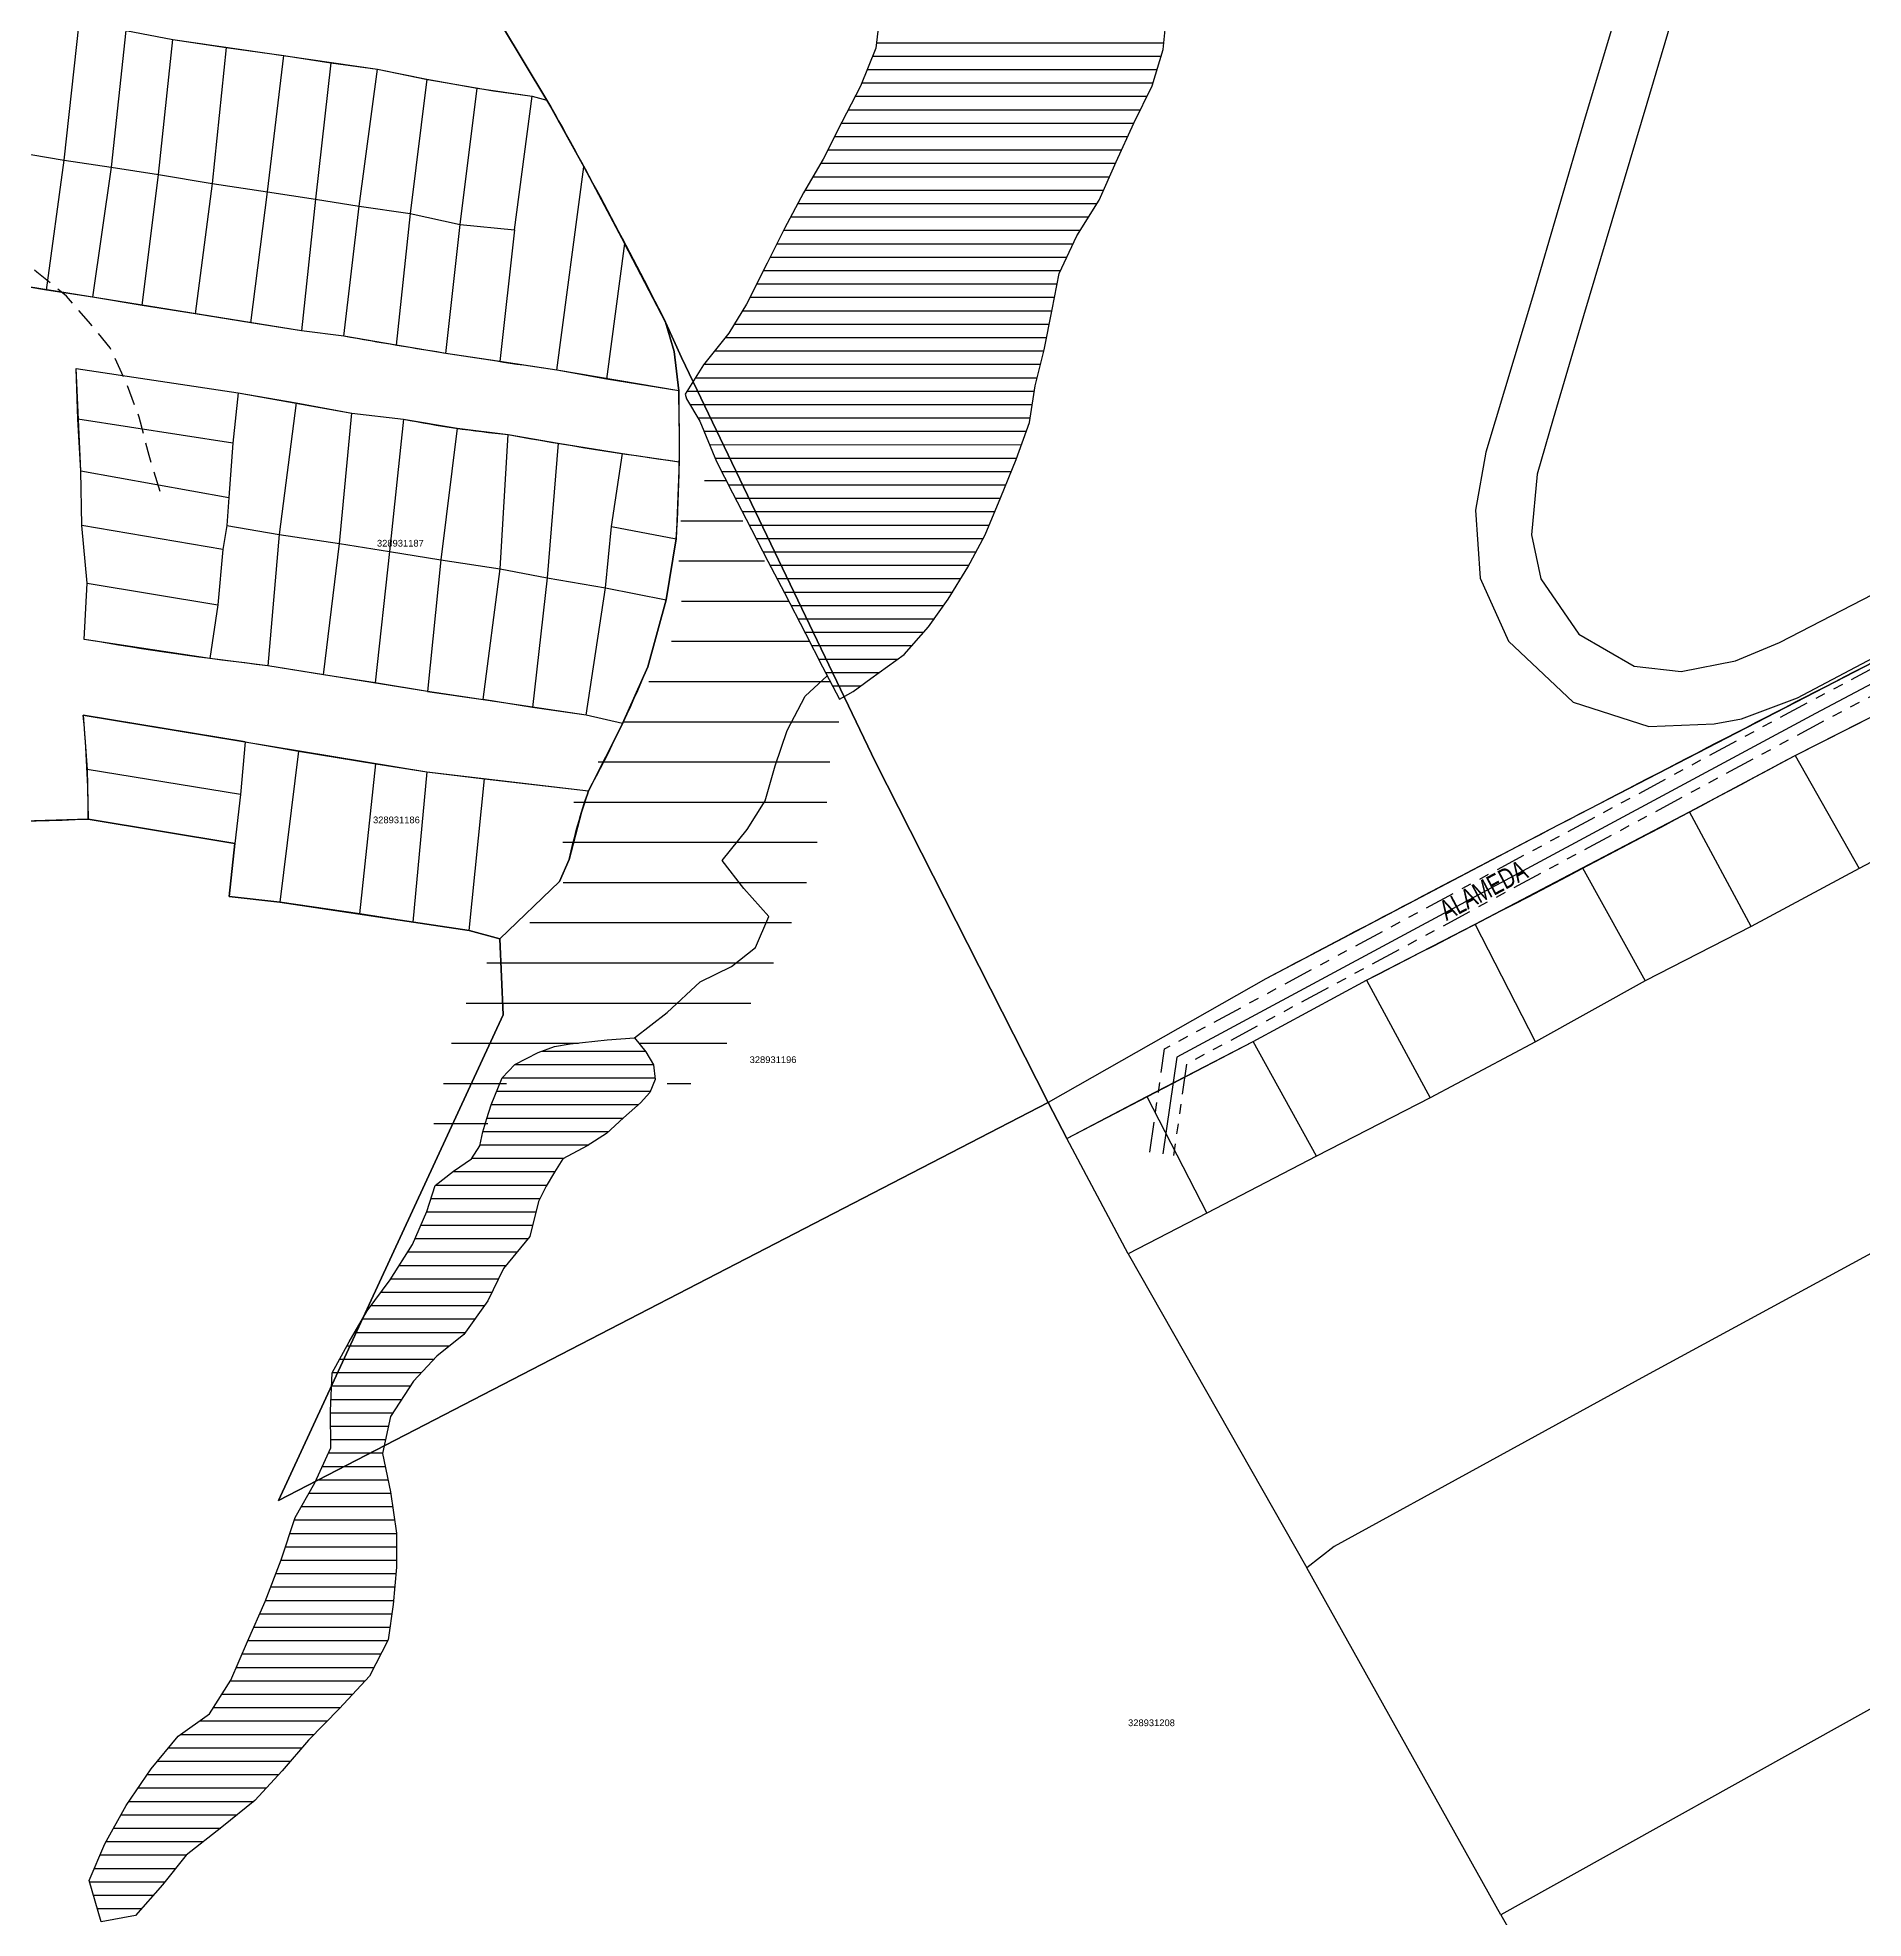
# Model space of a CAD drawing. Extents: x 205316 to 208372, y 4848714 to 4853250.
# Drawn here: x 207396.3 to 207668.8, y 4849929.7 to 4850210.4 of the extents above; entities that cross this region are included whole.
import ezdxf
from ezdxf.enums import TextEntityAlignment as Align

# ---------------------------------------------------------------- set-up
doc = ezdxf.new("R2010")
doc.units = 0
doc.header["$LTSCALE"] = 1.5
doc.header["$MEASUREMENT"] = 0
doc.linetypes.add('TRACO_15', pattern=[3, 2, -1])
doc.linetypes.add('TRACO_25', pattern=[8, 3, -1, 1, -1, 1, -1])
for name, color, linetype in [('CD-MALHA-LOTES', 40, 'CONTINUOUS'), ('CD_TXT_QUADRA', 7, 'CONTINUOUS'), ('HD-ALAGADO-BREJO', 170, 'CONTINUOUS'), ('HD-CURSO-PERENE', 170, 'CONTINUOUS'), ('HD-HACH-HIDROG', 160, 'CONTINUOUS'), ('HD-LAGOS-PERENE', 170, 'CONTINUOUS'), ('RU-QUADRAS', 6, 'CONTINUOUS'), ('SV-CAMINHO-TRILHA', 20, 'CONTINUOUS'), ('SV-EIXO-RUA-N-PAV', 6, 'CONTINUOUS'), ('SV-RUA-NAO-PAV-S-GUIA-C-GUIA', 7, 'CONTINUOUS'), ('SV-RUA-PAVIM-S-GUIA-C-GUIA', 7, 'CONTINUOUS'), ('SV-TXT-RUA-N-PAV-S-GUIA-C-GUIA', 7, 'CONTINUOUS')]:
    doc.layers.add(name, color=color, linetype=linetype)
doc.styles.add('ARIAL', font='arial.ttf')
doc.styles.add('ROMANS', font='arial.ttf', dxfattribs={"height": 0.2})

# ---------------------------------------------------------------- blocks, each defined once
blk = doc.blocks.new('*X18')
at = {"layer": 'HD-HACH-HIDROG', "color": 0}
for p, q in [((207471.622126, 4850059.139228), (207487.008559, 4850059.139382)), ((207465.682719, 4850055.139103), (207488.461983, 4850055.13933)), ((207467.545665, 4850057.139154), (207488.223787, 4850057.139361)), ((207464.853787, 4850053.139061), (207487.763818, 4850053.13929)), ((207463.377507, 4850049.138981), (207483.743844, 4850049.139184)), ((207464.032341, 4850051.13902), (207486.040039, 4850051.13924)), ((207462.791853, 4850047.138942), (207481.600929, 4850047.13913)), ((207462.385038, 4850045.138905), (207478.588016, 4850045.139067)), ((207458.330311, 4850041.138798), (207473.534547, 4850041.13895)), ((207461.155253, 4850043.138859), (207474.894768, 4850043.138997)), ((207455.791775, 4850039.13874), (207472.33213, 4850039.138905)), ((207454.384108, 4850035.13866), (207470.676195, 4850035.138822)), ((207455.041962, 4850037.138699), (207471.288142, 4850037.138862)), ((207453.513926, 4850033.138618), (207470.183869, 4850033.138785)), ((207452.643744, 4850031.138576), (207469.505102, 4850031.138745)), ((207450.304167, 4850027.138487), (207466.259764, 4850027.138646)), ((207451.557667, 4850029.138532), (207467.882433, 4850029.138696)), ((207449.050667, 4850025.138441), (207465.133094, 4850025.138602)), ((207446.106818, 4850021.138346), (207463.024308, 4850021.138515)), ((207447.586391, 4850023.138394), (207464.161179, 4850023.138559)), ((207444.815961, 4850019.1383), (207461.587465, 4850019.138468)), ((207443.648992, 4850017.138255), (207460.150621, 4850017.13842)), ((207441.400265, 4850013.138167), (207455.476736, 4850013.138308)), ((207442.501583, 4850015.138211), (207457.81761, 4850015.138364)), ((207440.298947, 4850011.138123), (207453.642767, 4850011.138256)), ((207440.127116, 4850007.138055), (207450.68173, 4850007.138161)), ((207440.20882, 4850009.138089), (207451.992804, 4850009.138207)), ((207440.058807, 4850005.138021), (207449.370657, 4850005.138114)), ((207440.06609, 4850003.137988), (207448.695551, 4850003.138075)), ((207440.073373, 4850001.137955), (207448.265977, 4850001.138037)), ((207439.725683, 4849999.137919), (207447.836402, 4849999.138)), ((207438.808555, 4849997.137877), (207448.214772, 4849997.137971)), ((207436.815961, 4849993.137791), (207449.0265, 4849993.137913)), ((207437.891427, 4849995.137835), (207448.628091, 4849995.137942)), ((207435.694674, 4849991.137747), (207449.308013, 4849991.137883)), ((207433.999293, 4849987.137664), (207449.866373, 4849987.137822)), ((207434.662208, 4849989.137703), (207449.589526, 4849989.137853)), ((207433.336378, 4849985.137624), (207449.875276, 4849985.137789)), ((207432.670106, 4849983.137584), (207449.884179, 4849983.137757)), ((207431.128844, 4849979.137503), (207449.633138, 4849979.137688)), ((207431.899475, 4849981.137544), (207449.806266, 4849981.137723)), ((207430.358214, 4849977.137462), (207449.460011, 4849977.137653)), ((207428.593409, 4849973.137379), (207448.937267, 4849973.137582)), ((207429.480483, 4849975.137421), (207449.215026, 4849975.137618)), ((207427.706334, 4849971.137337), (207448.623108, 4849971.137546)), ((207426.83972, 4849969.137295), (207447.590655, 4849969.137503)), ((207425.089429, 4849965.137212), (207445.23886, 4849965.137413)), ((207425.974533, 4849967.137253), (207446.558202, 4849967.137459)), ((207423.82643, 4849963.137166), (207443.36361, 4849963.137361)), ((207420.490597, 4849959.137067), (207439.554567, 4849959.137257)), ((207422.563431, 4849961.13712), (207441.48836, 4849961.13731)), ((207417.668641, 4849957.137005), (207437.616999, 4849957.137205)), ((207415.869065, 4849955.136954), (207435.794302, 4849955.137154)), ((207412.690688, 4849951.136857), (207432.29581, 4849951.137053)), ((207414.217634, 4849953.136905), (207434.060424, 4849953.137103)), ((207411.335057, 4849949.13681), (207430.454875, 4849949.137001)), ((207408.786688, 4849945.136719), (207426.12319, 4849945.136892)), ((207409.979425, 4849947.136764), (207428.576587, 4849947.13695)), ((207407.666944, 4849943.136674), (207423.663006, 4849943.136834)), ((207406.5472, 4849941.13663), (207421.102926, 4849941.136776)), ((207404.789312, 4849937.136547), (207416.943854, 4849937.136668)), ((207405.646322, 4849939.136588), (207418.542845, 4849939.136717)), ((207404.073489, 4849935.136506), (207415.352612, 4849935.136619)), ((207404.646903, 4849933.136479), (207413.61842, 4849933.136569)), ((207405.220317, 4849931.136452), (207411.84013, 4849931.136518))]:
    blk.add_line(p, q, dxfattribs=at)
blk = doc.blocks.new('*X17')
at = {"layer": 'HD-HACH-HIDROG', "color": 0}
for p, q in [((207529.304088, 4850263.65107), (207573.192885, 4850263.651509)), ((207526.557315, 4850259.650977), (207574.939507, 4850259.651461)), ((207527.933017, 4850261.651024), (207574.066196, 4850261.651485)), ((207524.972905, 4850257.650928), (207575.382907, 4850257.651432)), ((207523.388496, 4850255.650879), (207575.619874, 4850255.651401)), ((207520.01432, 4850251.650779), (207576.081008, 4850251.65134)), ((207521.704361, 4850253.650829), (207575.856841, 4850253.651371)), ((207518.156934, 4850249.650728), (207576.288138, 4850249.651309)), ((207516.24342, 4850245.650643), (207576.389268, 4850245.651244)), ((207516.406758, 4850247.650677), (207576.495268, 4850247.651278)), ((207516.080083, 4850243.650608), (207576.122553, 4850243.651208)), ((207516.209745, 4850241.650576), (207575.855838, 4850241.651173)), ((207516.732618, 4850239.650549), (207575.519227, 4850239.651136)), ((207517.255492, 4850237.650521), (207575.033111, 4850237.651099)), ((207517.70785, 4850235.650492), (207574.546995, 4850235.651061)), ((207518.150856, 4850233.650464), (207573.888442, 4850233.651021)), ((207518.582548, 4850231.650435), (207572.916879, 4850231.650978)), ((207518.925239, 4850229.650406), (207571.945316, 4850229.650936)), ((207519.26793, 4850227.650376), (207570.880265, 4850227.650892)), ((207519.634232, 4850225.650347), (207569.656743, 4850225.650847)), ((207520.065034, 4850223.650318), (207568.433221, 4850223.650802)), ((207520.495835, 4850221.650289), (207567.494782, 4850221.650759)), ((207520.926922, 4850219.650261), (207566.566547, 4850219.650717)), ((207521.358163, 4850217.650232), (207565.882867, 4850217.650677)), ((207521.789404, 4850215.650203), (207565.356927, 4850215.650639)), ((207521.989358, 4850213.650172), (207564.830987, 4850213.650601)), ((207521.530944, 4850209.650102), (207564.39596, 4850209.65053)), ((207521.760151, 4850211.650137), (207564.608986, 4850211.650565)), ((207520.962078, 4850207.650063), (207563.993819, 4850207.650493)), ((207519.343672, 4850203.649981), (207562.784816, 4850203.650415)), ((207520.152875, 4850205.650022), (207563.389317, 4850205.650454)), ((207518.359722, 4850201.649938), (207561.899366, 4850201.650373)), ((207516.277576, 4850197.649851), (207559.962329, 4850197.650288)), ((207517.317692, 4850199.649894), (207560.930848, 4850199.650331)), ((207515.263753, 4850195.649808), (207559.044098, 4850195.650246)), ((207514.249929, 4850193.649765), (207558.126465, 4850193.650204)), ((207512.011381, 4850189.649676), (207556.321334, 4850189.650119)), ((207513.18623, 4850191.649721), (207557.211669, 4850191.650161)), ((207510.836532, 4850187.649632), (207555.431, 4850187.650078)), ((207508.708781, 4850183.649544), (207553.189386, 4850183.649989)), ((207509.760568, 4850185.649588), (207554.450127, 4850185.650035)), ((207507.665361, 4850181.649501), (207551.928645, 4850181.649944)), ((207506.67088, 4850179.649458), (207550.866071, 4850179.6499)), ((207504.67151, 4850175.649372), (207549.018005, 4850175.649815)), ((207505.6764, 4850177.649415), (207549.942038, 4850177.649858)), ((207503.657686, 4850173.649329), (207548.499459, 4850173.649777)), ((207501.529092, 4850169.649242), (207547.692592, 4850169.649703)), ((207502.643862, 4850171.649286), (207548.095603, 4850171.64974)), ((207500.304594, 4850167.649196), (207547.297947, 4850167.649666)), ((207498.960746, 4850165.64915), (207546.903302, 4850165.649629)), ((207495.775367, 4850161.649052), (207546.003147, 4850161.649554)), ((207497.368056, 4850163.649101), (207546.5007, 4850163.649592)), ((207494.522704, 4850159.649007), (207545.505594, 4850159.649516)), ((207493.280106, 4850157.648961), (207545.083305, 4850157.649479)), ((207493.681928, 4850155.648932), (207544.778592, 4850155.649443)), ((207494.878717, 4850153.648911), (207544.473878, 4850153.649407)), ((207495.790665, 4850151.648887), (207543.897676, 4850151.649368)), ((207496.606522, 4850149.648862), (207543.17623, 4850149.649328)), ((207497.42238, 4850147.648838), (207542.454785, 4850147.649288)), ((207498.399842, 4850145.648814), (207541.648787, 4850145.649247)), ((207499.434903, 4850143.648792), (207540.83244, 4850143.649206)), ((207500.469964, 4850141.648769), (207540.014638, 4850141.649164)), ((207501.505025, 4850139.648746), (207539.180348, 4850139.649123)), ((207502.540086, 4850137.648724), (207538.346058, 4850137.649082)), ((207503.575147, 4850135.648701), (207537.446014, 4850135.64904)), ((207504.610208, 4850133.648678), (207536.369308, 4850133.648996)), ((207505.645269, 4850131.648656), (207535.292602, 4850131.648952)), ((207506.68033, 4850129.648633), (207534.1071, 4850129.648907)), ((207507.715391, 4850127.64861), (207532.90456, 4850127.648862)), ((207508.750452, 4850125.648588), (207531.596993, 4850125.648816)), ((207509.785513, 4850123.648565), (207530.165561, 4850123.648769)), ((207510.820574, 4850121.648542), (207528.603078, 4850121.64872)), ((207511.855635, 4850119.64852), (207526.848332, 4850119.64867)), ((207512.890696, 4850117.648497), (207524.742429, 4850117.648616)), ((207513.925757, 4850115.648475), (207521.919606, 4850115.648554)), ((207514.960818, 4850113.648452), (207519.172101, 4850113.648494))]:
    blk.add_line(p, q, dxfattribs=at)
blk = doc.blocks.new('*X20')
at = {"layer": 'HD-ALAGADO-BREJO', "color": 0}
for p, q in [((207495.856022, 4850144.300481), (207499.097621, 4850144.300513)), ((207492.33651, 4850138.300412), (207501.569872, 4850138.300505)), ((207492.019715, 4850132.300376), (207504.829499, 4850132.300504)), ((207492.414828, 4850126.300347), (207508.413068, 4850126.300507)), ((207490.914706, 4850120.300299), (207511.518217, 4850120.300505)), ((207487.547177, 4850114.300232), (207514.623365, 4850114.300503)), ((207483.761406, 4850108.300162), (207515.893409, 4850108.300483)), ((207479.970687, 4850102.300091), (207514.564234, 4850102.300437)), ((207476.36488, 4850096.300022), (207514.092138, 4850096.300399)), ((207474.692949, 4850090.299972), (207512.65801, 4850090.300352)), ((207474.752371, 4850084.29994), (207511.064004, 4850084.300303)), ((207469.786467, 4850078.299857), (207508.855037, 4850078.300248)), ((207463.379689, 4850072.29976), (207506.17642, 4850072.300188)), ((207460.289688, 4850066.299696), (207502.76303, 4850066.300121)), ((207458.081134, 4850060.299641), (207477.076866, 4850060.299831)), ((207486.186878, 4850060.299922), (207499.208067, 4850060.300052)), ((207456.91697, 4850054.299596), (207466.291203, 4850054.29969)), ((207490.282157, 4850054.29993), (207493.828509, 4850054.299965)), ((207455.448312, 4850048.299548), (207463.523515, 4850048.299629))]:
    blk.add_line(p, q, dxfattribs=at)

msp = doc.modelspace()

# ---------------------------------------------------------------- linework, layer by layer
at = {"layer": 'CD-MALHA-LOTES'}
for points in [[(207400.28, 4850192.14), (207402.52, 4850212.56)], [(207465.55, 4850212.34), (207472.35, 4850201.08)], [(207409.52, 4850211.49), (207407.33, 4850191.05)], [(207409.52, 4850211.49), (207416.52, 4850210.14)], [(207414.38, 4850189.97), (207416.52, 4850210.14)], [(207416.52, 4850210.14), (207424.46, 4850208.93)], [(207424.46, 4850208.93), (207422.37, 4850188.62)], [(207424.46, 4850208.93), (207433.08, 4850207.72)], [(207430.64, 4850187.4), (207433.08, 4850207.72)], [(207433.08, 4850207.72), (207440.08, 4850206.65)], [(207440.08, 4850206.65), (207437.82, 4850186.32)], [(207440.08, 4850206.65), (207447.08, 4850205.7)], [(207444.33, 4850185.23), (207447.08, 4850205.7)], [(207447.08, 4850205.7), (207454.41, 4850204.22)], [(207454.41, 4850204.22), (207451.92, 4850184.15)], [(207454.41, 4850204.22), (207461.94, 4850202.87)], [(207459.37, 4850182.52), (207461.94, 4850202.87)], [(207461.94, 4850202.87), (207470.16, 4850201.66)], [(207467.5, 4850181.71), (207470.16, 4850201.66)], [(207470.16, 4850201.66), (207472.35, 4850201.08)], [(207472.35, 4850201.08), (207477.87, 4850191.13)], [(207392.97, 4850193.36), (207400.28, 4850192.14)], [(207397.68, 4850172.73), (207400.28, 4850192.14)], [(207400.28, 4850192.14), (207407.33, 4850191.05)], [(207818.49, 4850194.74), (207781.63, 4850175.48), (207737.44, 4850152.61), (207706.64, 4850136.42), (207673.33, 4850118.74), (207622.04, 4850092.2), (207579.65, 4850069.92), (207547.14, 4850051.46)], [(207407.33, 4850191.05), (207404.54, 4850171.65)], [(207407.33, 4850191.05), (207414.38, 4850189.97)], [(207411.95, 4850170.44), (207414.38, 4850189.97)], [(207414.38, 4850189.97), (207422.37, 4850188.62)], [(207473.84, 4850160.77), (207477.87, 4850191.13)], [(207477.87, 4850191.13), (207483.93, 4850179.7)], [(207422.37, 4850188.62), (207419.86, 4850169.16)], [(207422.37, 4850188.62), (207430.64, 4850187.4)], [(207428.16, 4850167.85), (207430.64, 4850187.4)], [(207430.64, 4850187.4), (207437.82, 4850186.32)], [(207437.82, 4850186.32), (207435.69, 4850166.64)], [(207437.82, 4850186.32), (207444.33, 4850185.23)], [(207442.02, 4850165.83), (207444.33, 4850185.23)], [(207444.33, 4850185.23), (207451.92, 4850184.15)], [(207451.92, 4850184.15), (207449.83, 4850164.49)], [(207451.92, 4850184.15), (207459.37, 4850182.52)], [(207457.23, 4850163.28), (207459.37, 4850182.52)], [(207459.37, 4850182.52), (207467.5, 4850181.71)], [(207467.5, 4850181.71), (207465.31, 4850162.07)], [(207483.93, 4850179.7), (207481.24, 4850159.43)], [(207490.05, 4850167.92), (207483.93, 4850179.7)], [(207397.68, 4850172.73), (207390.27, 4850173.94)], [(207404.54, 4850171.65), (207397.68, 4850172.73)], [(207411.95, 4850170.44), (207404.54, 4850171.65)], [(207419.86, 4850169.16), (207411.95, 4850170.44)], [(207428.16, 4850167.85), (207419.86, 4850169.16)], [(207435.69, 4850166.64), (207428.16, 4850167.85)], [(207492.01, 4850157.68), (207491.33, 4850163.57), (207490.05, 4850167.92)], [(207547.14, 4850051.46), (207521.39, 4850102.25), (207492.41, 4850162.66), (207490.05, 4850167.92)], [(207442.02, 4850165.83), (207435.69, 4850166.64)], [(207449.83, 4850164.49), (207442.02, 4850165.83)], [(207457.23, 4850163.28), (207449.83, 4850164.49)], [(207465.31, 4850162.07), (207457.23, 4850163.28)], [(207473.84, 4850160.77), (207465.31, 4850162.07)], [(207402.35, 4850153.46), (207402.06, 4850161.01), (207426.27, 4850157.39)], [(207481.24, 4850159.43), (207473.84, 4850160.77)], [(207492.01, 4850157.68), (207481.24, 4850159.43)], [(207426.27, 4850157.39), (207425.48, 4850149.85)], [(207426.27, 4850157.39), (207434.9, 4850155.87)], [(207434.9, 4850155.87), (207432.38, 4850136.22)], [(207434.9, 4850155.87), (207443.22, 4850154.36)], [(207492.01, 4850157.68), (207492.1, 4850147.11)], [(207402.8, 4850145.75), (207402.35, 4850153.46)], [(207425.48, 4850149.85), (207402.35, 4850153.46)], [(207441.37, 4850134.88), (207443.22, 4850154.36)], [(207443.22, 4850154.36), (207450.94, 4850153.46)], [(207450.94, 4850153.46), (207448.87, 4850133.68)], [(207450.94, 4850153.46), (207458.96, 4850152.09)], [(207458.96, 4850152.09), (207456.51, 4850132.48)], [(207458.96, 4850152.09), (207466.57, 4850151.16)], [(207465.35, 4850131.13), (207466.57, 4850151.16)], [(207466.57, 4850151.16), (207474.04, 4850149.88)], [(207425.48, 4850149.85), (207424.88, 4850141.76)], [(207474.04, 4850149.88), (207472.4, 4850129.78)], [(207474.04, 4850149.88), (207483.62, 4850148.32)], [(207481.99, 4850137.42), (207483.62, 4850148.32)], [(207483.62, 4850148.32), (207492.1, 4850147.11)], [(207492.1, 4850147.11), (207491.65, 4850135.58)], [(207402.95, 4850137.58), (207402.8, 4850145.75)], [(207402.8, 4850145.75), (207424.88, 4850141.76)], [(207424.88, 4850141.76), (207424.58, 4850137.57)], [(207403.71, 4850128.97), (207402.95, 4850137.58)], [(207423.98, 4850133.98), (207402.95, 4850137.58)], [(207424.58, 4850137.57), (207423.98, 4850133.98)], [(207424.58, 4850137.57), (207432.38, 4850136.22)], [(207432.38, 4850136.22), (207430.67, 4850116.66)], [(207432.38, 4850136.22), (207441.37, 4850134.88)], [(207481.09, 4850128.29), (207481.99, 4850137.42)], [(207481.99, 4850137.42), (207491.65, 4850135.58)], [(207423.98, 4850133.98), (207423.23, 4850125.74)], [(207438.99, 4850115.3), (207441.37, 4850134.88)], [(207441.37, 4850134.88), (207448.87, 4850133.68)], [(207448.87, 4850133.68), (207446.71, 4850114.09)], [(207448.87, 4850133.68), (207456.51, 4850132.48)], [(207491.65, 4850135.58), (207490.13, 4850126.51)], [(207456.51, 4850132.48), (207454.5, 4850112.79)], [(207456.51, 4850132.48), (207465.35, 4850131.13)], [(207462.81, 4850111.62), (207465.35, 4850131.13)], [(207465.35, 4850131.13), (207472.4, 4850129.78)], [(207855.61, 4850130.99), (207804.48, 4850102.79), (207752.55, 4850074.33), (207711.29, 4850051.33), (207636.29, 4850010.65), (207589.82, 4849985.19), (207585.75, 4849982)], [(207422.05, 4850117.72), (207403.28, 4850120.59), (207403.71, 4850128.97)], [(207403.71, 4850128.97), (207423.23, 4850125.74)], [(207472.4, 4850129.78), (207470.17, 4850110.43)], [(207472.4, 4850129.78), (207481.09, 4850128.29)], [(207478.19, 4850109.25), (207481.09, 4850128.29)], [(207481.09, 4850128.29), (207490.13, 4850126.51)], [(207423.23, 4850125.74), (207422.05, 4850117.72)], [(207483.64, 4850108.04), (207487.42, 4850116.51), (207490.13, 4850126.51)], [(207430.67, 4850116.66), (207422.05, 4850117.72)], [(207438.99, 4850115.3), (207430.67, 4850116.66)], [(207446.71, 4850114.09), (207438.99, 4850115.3)], [(207454.5, 4850112.79), (207446.71, 4850114.09)], [(207454.5, 4850112.79), (207462.81, 4850111.62)], [(207470.17, 4850110.43), (207462.81, 4850111.62)], [(207658.64, 4850103.26), (207678.47, 4850113.3)], [(207427.33, 4850105.28), (207403.13, 4850109.27), (207403.71, 4850101.15)], [(207478.19, 4850109.25), (207470.17, 4850110.43)], [(207483.64, 4850108.04), (207478.19, 4850109.25)], [(207483.64, 4850108.04), (207478.54, 4850097.97)], [(207427.33, 4850105.28), (207426.59, 4850097.41)], [(207427.33, 4850105.28), (207435.26, 4850103.91)], [(207435.26, 4850103.91), (207432.5, 4850081.34)], [(207435.26, 4850103.91), (207446.81, 4850102.01)], [(207642.87, 4850094.83), (207658.64, 4850103.26)], [(207658.64, 4850103.26), (207668.17, 4850086.37)], [(207403.71, 4850101.15), (207403.88, 4850093.74)], [(207426.59, 4850097.41), (207403.71, 4850101.15)], [(207444.4, 4850079.62), (207446.81, 4850102.01)], [(207446.81, 4850102.01), (207454.4, 4850100.8)], [(207454.4, 4850100.8), (207452.32, 4850078.38)], [(207454.4, 4850100.8), (207463.02, 4850099.77)], [(207460.72, 4850077.14), (207463.02, 4850099.77)], [(207463.02, 4850099.77), (207478.54, 4850097.97)], [(207426.59, 4850097.41), (207425.78, 4850090.12)], [(207478.54, 4850097.97), (207477.52, 4850094.81), (207475.65, 4850087.72), (207474.21, 4850084.43), (207465.33, 4850075.9)], [(207687.74, 4850096.66), (207668.17, 4850086.37)], [(207626.9, 4850086.47), (207642.87, 4850094.83)], [(207652.07, 4850077.75), (207642.87, 4850094.83)], [(207403.88, 4850093.74), (207394.27, 4850093.46)], [(207403.88, 4850093.74), (207425.78, 4850090.12)], [(207425.78, 4850090.12), (207424.92, 4850082.2), (207432.5, 4850081.34)], [(207610.87, 4850078.06), (207626.9, 4850086.47)], [(207626.9, 4850086.47), (207636.23, 4850069.64)], [(207668.17, 4850086.37), (207652.07, 4850077.75)], [(207444.4, 4850079.62), (207432.5, 4850081.34)], [(207452.32, 4850078.38), (207444.4, 4850079.62)], [(207460.72, 4850077.14), (207452.32, 4850078.38)], [(207465.33, 4850075.9), (207460.72, 4850077.14)], [(207594.64, 4850069.7), (207610.87, 4850078.06)], [(207619.89, 4850060.53), (207610.87, 4850078.06)], [(207883.86, 4850079.71), (207825.61, 4850046.95), (207734, 4849996.28), (207672.78, 4849962.56), (207614.71, 4849930.2)], [(207652.07, 4850077.75), (207636.23, 4850069.64)], [(207465.33, 4850075.9), (207465.83, 4850064.56), (207432.3, 4849992.03), (207547.14, 4850051.46)], [(207577.77, 4850060.56), (207594.64, 4850069.7)], [(207594.64, 4850069.7), (207604.18, 4850052.17)], [(207636.23, 4850069.64), (207619.89, 4850060.53)], [(207561.89, 4850052.33), (207577.77, 4850060.56)], [(207587.18, 4850043.42), (207577.77, 4850060.56)], [(207619.89, 4850060.53), (207604.18, 4850052.17)], [(207549.92, 4850046.07), (207561.89, 4850052.33)], [(207561.89, 4850052.33), (207570.82, 4850034.92)], [(207604.18, 4850052.17), (207587.18, 4850043.42)], [(207549.92, 4850046.07), (207547.14, 4850051.46)], [(207559.07, 4850028.85), (207549.92, 4850046.07)], [(207587.18, 4850043.42), (207570.82, 4850034.92)], [(207570.82, 4850034.92), (207559.07, 4850028.85)], [(207559.07, 4850028.85), (207585.75, 4849982)], [(207614.71, 4849930.2), (207585.75, 4849982)], [(207614.71, 4849930.2), (207633.4, 4849897.53)]]:
    msp.add_lwpolyline(points, dxfattribs=at)
at = {"layer": 'HD-CURSO-PERENE', "flags": 128}
msp.add_lwpolyline([(207485.42, 4850061.1), (207490.29, 4850064.88), (207495.23, 4850069.49), (207499.87, 4850071.73), (207503.45, 4850074.59), (207505.45, 4850079.24), (207501.74, 4850083.39), (207498.49, 4850087.58), (207502.24, 4850092.19), (207504.93, 4850096.5), (207506.42, 4850101.72), (207508.21, 4850106.99), (207510.88, 4850112.1), (207514.18, 4850115.16)], dxfattribs=at)
at = {"layer": 'HD-LAGOS-PERENE', "flags": 128}
msp.add_lwpolyline([(207522.07, 4850214.35), (207521.44, 4850208.82), (207519.14, 4850203.15), (207516.35, 4850197.79), (207513.55, 4850192.27), (207510.61, 4850187.26), (207507.81, 4850181.94), (207505.22, 4850176.73), (207502.12, 4850170.61), (207499.48, 4850166.3), (207495.73, 4850161.59), (207492.99, 4850157.18), (207493.19, 4850156.48), (207495.18, 4850153.14), (207497.64, 4850147.12), (207500.04, 4850142.48), (207502.09, 4850138.51), (207505.32, 4850132.27), (207507.78, 4850127.53), (207510.93, 4850121.44), (207513.49, 4850116.5), (207516, 4850111.65), (207518.03, 4850112.8), (207520.67, 4850114.76), (207525.67, 4850118.31), (207529.31, 4850122.46), (207532.25, 4850126.57), (207535.15, 4850131.38), (207537.74, 4850136.19), (207540.08, 4850141.81), (207542.38, 4850147.43), (207544.37, 4850152.95), (207545.2, 4850158.43), (207546.54, 4850163.8), (207547.73, 4850169.83), (207548.81, 4850175.21), (207551.41, 4850180.83), (207554.76, 4850186.14), (207557.3, 4850191.86), (207559.95, 4850197.63), (207562.65, 4850203.19), (207564.29, 4850208.62), (207564.82, 4850213.59)], dxfattribs=at)
msp.add_lwpolyline([(207473.45, 4850059.82), (207475.79, 4850060.22), (207481.31, 4850060.79), (207485.42, 4850061.1), (207487.12, 4850059), (207488.27, 4850057.06), (207488.48, 4850054.91), (207487.7, 4850052.97), (207486.33, 4850051.39), (207483.76, 4850049.16), (207481.25, 4850046.81), (207478.33, 4850044.97), (207474.73, 4850043.05), (207473.47, 4850041.04), (207472.22, 4850038.95), (207471.06, 4850036.69), (207469.77, 4850031.47), (207465.87, 4850026.66), (207463.53, 4850021.85), (207459.94, 4850016.84), (207455.89, 4850013.59), (207452.45, 4850009.84), (207449.01, 4850004.58), (207447.82, 4849999.06), (207448.99, 4849993.36), (207449.87, 4849987.17), (207449.89, 4849982.09), (207449.41, 4849976.51), (207448.67, 4849971.23), (207445.88, 4849965.82), (207441.37, 4849961.02), (207436.77, 4849956.27), (207432.82, 4849951.71), (207428.73, 4849947.26), (207423.83, 4849943.26), (207418.52, 4849939.12), (207414.98, 4849934.67), (207410.93, 4849930.11), (207405.79, 4849929.14), (207404.02, 4849935.33), (207406.36, 4849940.8), (207409.56, 4849946.52), (207413.26, 4849951.98), (207417.31, 4849956.88), (207421.96, 4849960.18), (207425.15, 4849965.24), (207427.65, 4849971.01), (207430.3, 4849976.98), (207432.69, 4849983.2), (207434.79, 4849989.53), (207437.69, 4849994.69), (207440.08, 4849999.91), (207440.06, 4850005.44), (207440.29, 4850011.12), (207442.83, 4850015.73), (207445.52, 4850020.35), (207448.97, 4850025), (207452.26, 4850030.27), (207454.4, 4850035.18), (207455.66, 4850039.04), (207458.42, 4850041.21), (207461.1, 4850043.05), (207462.35, 4850044.97), (207462.77, 4850047.06), (207463.36, 4850049.07), (207464.02, 4850051.11), (207465.67, 4850055.12), (207467.53, 4850057.13), (207471.05, 4850058.93)], close=True, dxfattribs=at)
at = {"layer": 'RU-QUADRAS', "linetype": 'Continuous'}
for points in [[(207409.52, 4850211.49), (207416.52, 4850210.14), (207447.08, 4850205.7, 0.021022), (207470.16, 4850201.66), (207472.35, 4850201.08, -0.011616), (207490.05, 4850167.92), (207491.33, 4850163.57), (207492.01, 4850157.68), (207473.84, 4850160.77, -0.008065), (207442.02, 4850165.83), (207435.69, 4850166.64), (207390.27, 4850173.94), (207382.87, 4850174.74), (207375.87, 4850176.22, -0.017944), (207361.5, 4850178.65), (207345.89, 4850180.67), (207339.16, 4850182.01), (207331.49, 4850183.09), (207297.16, 4850189.01), (207298.78, 4850198.15, -0.013891), (207301.06, 4850221.62)], [(207673.33, 4850118.74, 0.003202), (207579.65, 4850069.92), (207547.14, 4850051.46), (207521.39, 4850102.25), (207492.41, 4850162.66), (207490.05, 4850167.92, 0.011616), (207472.35, 4850201.08), (207465.55, 4850212.34)], [(207372.73, 4850093.19, 0.008297), (207403.88, 4850093.74), (207425.78, 4850090.12), (207424.92, 4850082.2), (207432.5, 4850081.34), (207460.72, 4850077.14), (207465.33, 4850075.9), (207465.83, 4850064.56), (207432.3, 4849992.03), (207547.14, 4850051.46), (207549.92, 4850046.07), (207577.77, 4850060.56), (207594.64, 4850069.7, 0.005285), (207658.64, 4850103.26), (207710.47, 4850129.57, 0.009255)]]:
    msp.add_lwpolyline(points, format="xyb", dxfattribs=at)
for points in [[(207432.3, 4849992.03), (207465.83, 4850064.56), (207465.33, 4850075.9), (207474.21, 4850084.43), (207475.65, 4850087.72, -0.027181), (207478.54, 4850097.97, 0.024526), (207487.42, 4850116.51), (207490.13, 4850126.51), (207491.65, 4850135.58, 0.023766), (207492.01, 4850157.68), (207491.33, 4850163.57), (207490.05, 4850167.92), (207492.41, 4850162.66), (207521.39, 4850102.25), (207547.14, 4850051.46)], [(207402.06, 4850161.01), (207426.27, 4850157.39), (207443.22, 4850154.36), (207450.94, 4850153.46, 0.023797), (207466.57, 4850151.16, 0.011661), (207492.1, 4850147.11), (207491.65, 4850135.58), (207490.13, 4850126.51), (207487.42, 4850116.51), (207483.64, 4850108.04), (207478.19, 4850109.25), (207454.5, 4850112.79), (207430.67, 4850116.66, -0.014687), (207403.28, 4850120.59), (207403.71, 4850128.97), (207402.95, 4850137.58), (207402.8, 4850145.75)], [(207403.13, 4850109.27), (207454.4, 4850100.8), (207478.54, 4850097.97, 0.027181), (207475.65, 4850087.72), (207474.21, 4850084.43), (207465.33, 4850075.9), (207460.72, 4850077.14), (207432.5, 4850081.34), (207424.92, 4850082.2), (207425.78, 4850090.12), (207403.88, 4850093.74, 0.024189)]]:
    msp.add_lwpolyline(points, format="xyb", close=True, dxfattribs=at)
at = {"layer": 'SV-CAMINHO-TRILHA', "linetype": 'TRACO_15', "flags": 128}
msp.add_lwpolyline([(207414.6, 4850142.66), (207412.97, 4850148.05), (207411.49, 4850153.74), (207409.56, 4850158.89), (207407.17, 4850164.08), (207403.93, 4850168.02), (207400.63, 4850171.82), (207396.22, 4850175.41), (207391.51, 4850178.91), (207386.85, 4850182.21), (207382.14, 4850185.2), (207377.13, 4850188.81), (207371.97, 4850192.31), (207367.21, 4850194.95), (207362.24, 4850197.5), (207357.18, 4850200.39), (207352.52, 4850203.34), (207347.15, 4850205.88), (207342.18, 4850207.88), (207336.81, 4850210.37), (207331.9, 4850212.82), (207327.13, 4850215.31), (207322.37, 4850218.2), (207317.41, 4850221.4), (207312.45, 4850224.45), (207307.84, 4850227.6), (207303.23, 4850231.25), (207299.53, 4850235.19), (207297.94, 4850237.85)], dxfattribs=at)
at = {"layer": 'SV-EIXO-RUA-N-PAV', "flags": 128}
msp.add_lwpolyline([(207833.08, 4850197.66), (207822.49, 4850192.61), (207800.51, 4850182.01), (207727.21, 4850144.19), (207661.65, 4850109.53), (207566.34, 4850058.21), (207564.28, 4850043.77)], dxfattribs=at)
at = {"layer": 'SV-RUA-NAO-PAV-S-GUIA-C-GUIA', "linetype": 'TRACO_25', "flags": 128}
for points in [[(207562.33, 4850044.05), (207564.53, 4850059.48), (207660.72, 4850111.27), (207726.3, 4850145.93), (207799.63, 4850183.78), (207822.07, 4850194.66), (207825.01, 4850197.22), (207825.7, 4850199.97), (207825.18, 4850202.74)], [(207833.7, 4850188), (207829.62, 4850191.16), (207822.87, 4850191.02), (207801.23, 4850180.59), (207727.95, 4850142.77), (207662.4, 4850108.12), (207567.81, 4850057.19), (207565.86, 4850043.54)]]:
    msp.add_lwpolyline(points, dxfattribs=at)
at = {"layer": 'SV-RUA-PAVIM-S-GUIA-C-GUIA', "flags": 128}
for points in [[(207684.96, 4850263.84), (207659.42, 4850250.5), (207651.75, 4850246.37), (207644.43, 4850241.54), (207640.39, 4850237.14), (207637.09, 4850231.32), (207633.91, 4850220.63), (207627.3, 4850198.53), (207619.41, 4850171.67), (207612.49, 4850148.52), (207610.94, 4850139.88), (207611.64, 4850129.72), (207615.86, 4850120.33), (207625.52, 4850111.22), (207636.81, 4850107.58), (207646.57, 4850107.98), (207650.65, 4850108.71), (207658.97, 4850111.88), (207798.48, 4850185.59), (207802.37, 4850187.83), (207805.1, 4850190.89), (207806.78, 4850193.84), (207815.31, 4850199.63)], [(207702.39, 4850263.84), (207659.43, 4850242.41), (207650.9, 4850237.73), (207647.71, 4850233.82), (207645.07, 4850228.61), (207642.66, 4850221.43), (207636.52, 4850200.59), (207627.04, 4850168.86), (207622.53, 4850153.49), (207620.12, 4850145.26), (207619.27, 4850136.21), (207620.69, 4850129.61), (207626.33, 4850121.38), (207634.6, 4850116.6), (207641.64, 4850115.81), (207649.74, 4850117.37), (207656.3, 4850120.14), (207670.27, 4850127.35), (207684.19, 4850134.92), (207723.79, 4850156.11), (207763.13, 4850177.05), (207780.99, 4850186.86)]]:
    msp.add_lwpolyline(points, dxfattribs=at)

# ---------------------------------------------------------------- block references
at = {"layer": 'HD-ALAGADO-BREJO'}
msp.add_blockref('*X20', (0, 0), dxfattribs=at)
at = {"layer": 'HD-LAGOS-PERENE'}
for name in ['*X17', '*X18']:
    msp.add_blockref(name, (0, 0), dxfattribs=at)

# ---------------------------------------------------------------- texts
at = {"layer": 'CD_TXT_QUADRA', "color": 7, "linetype": 'Continuous', "style": 'ROMANS'}
for s, p in [('328931187', (207450.47, 4850134.94)), ('328931186', (207449.88, 4850093.64)), ('328931196', (207506.09, 4850057.84)), ('328931208', (207562.57, 4849958.86))]:
    msp.add_text(s, height=1, dxfattribs=at).set_placement(p, align=Align.MIDDLE)
at = {"layer": 'SV-TXT-RUA-N-PAV-S-GUIA-C-GUIA', "style": 'ARIAL', "width": 0.7}
msp.add_text('ALAMEDA', height=3, rotation=28, dxfattribs=at).set_placement((207606.61, 4850078.53))

doc.saveas('drawing.dxf')
